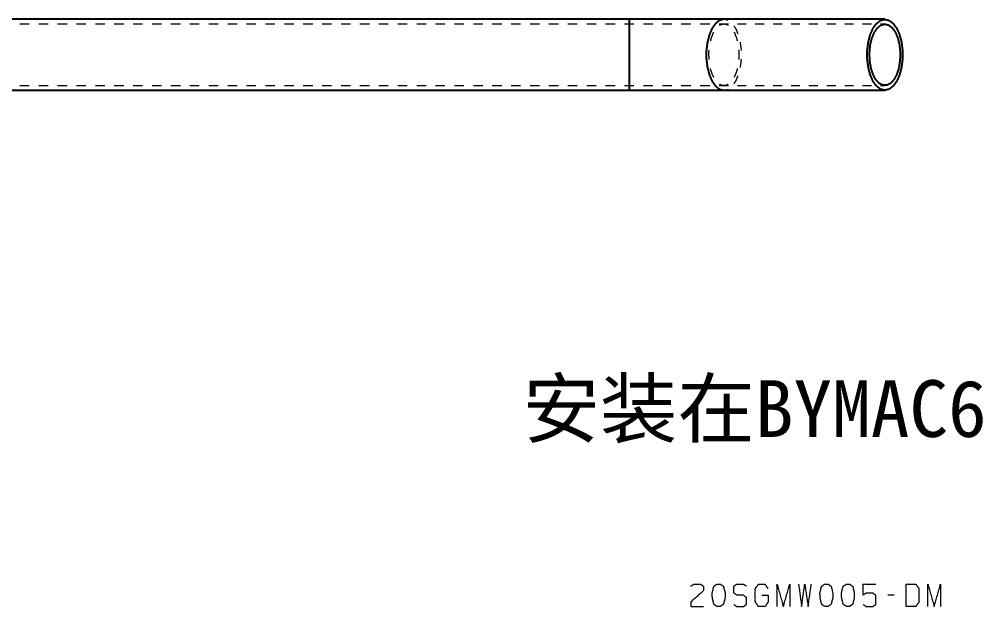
# Model space of a CAD drawing. Header units: millimetres. Extents: x 0 to 420, y 0 to 297.
# Drawn here: x 219 to 321.1, y 62.6 to 124.6 of the extents above; entities that cross this region are included whole.
import ezdxf

# ---------------------------------------------------------------- set-up
doc = ezdxf.new("R2010")
doc.units = ezdxf.units.MM
doc.layers.add('101', color=7, linetype='Continuous', true_color=0xffffff)

msp = doc.modelspace()

# ---------------------------------------------------------------- linework, layer by layer
at = {"layer": '101', "color": 151, "linetype": 'Continuous', "lineweight": 25}
for p, q in [((283.46, 124.64), (63.82, 124.64)), ((310.47, 124.64), (293.46, 124.64)), ((63.82, 117.14), (283.46, 117.14)), ((293.46, 117.14), (310.47, 117.14))]:
    msp.add_line(p, q, dxfattribs=at)
at = {"layer": '101', "color": 53, "linetype": 'Continuous', "lineweight": 18}
for p, q in [((293.9, 124.53), (293.46, 124.64)), ((220.06, 124.14), (219.06, 124.14)), ((222.06, 124.14), (221.06, 124.14)), ((224.06, 124.14), (223.06, 124.14)), ((226.05, 124.14), (225.05, 124.14)), ((228.05, 124.14), (227.05, 124.14)), ((230.05, 124.14), (229.05, 124.14)), ((232.04, 124.14), (231.04, 124.14)), ((234.04, 124.14), (233.04, 124.14)), ((236.04, 124.14), (235.04, 124.14)), ((238.03, 124.14), (237.03, 124.14)), ((240.03, 124.14), (239.03, 124.14)), ((242.03, 124.14), (241.03, 124.14)), ((244.02, 124.14), (243.02, 124.14)), ((246.02, 124.14), (245.02, 124.14)), ((248.02, 124.14), (247.02, 124.14)), ((250.01, 124.14), (249.01, 124.14)), ((252.01, 124.14), (251.01, 124.14)), ((254.01, 124.14), (253.01, 124.14)), ((256, 124.14), (255.01, 124.14)), ((258, 124.14), (257, 124.14)), ((260, 124.14), (259, 124.14)), ((261.99, 124.14), (261, 124.14)), ((263.99, 124.14), (262.99, 124.14)), ((265.99, 124.14), (264.99, 124.14)), ((267.98, 124.14), (266.99, 124.14)), ((269.98, 124.14), (268.98, 124.14)), ((271.98, 124.14), (270.98, 124.14)), ((273.97, 124.14), (272.98, 124.14)), ((275.97, 124.14), (274.97, 124.14)), ((277.97, 124.14), (276.97, 124.14)), ((279.96, 124.14), (278.97, 124.14)), ((281.96, 124.14), (280.96, 124.14)), ((283.46, 124.14), (282.96, 124.14)), ((283.96, 124.14), (283.46, 124.14)), ((293.46, 124.14), (292.96, 124.14)), ((293.93, 124.14), (293.46, 124.14)), ((295.82, 124.14), (294.88, 124.14)), ((297.71, 124.14), (296.77, 124.14)), ((299.6, 124.14), (298.66, 124.14)), ((301.49, 124.14), (300.55, 124.14)), ((303.38, 124.14), (302.44, 124.14)), ((305.27, 124.14), (304.33, 124.14)), ((307.16, 124.14), (306.22, 124.14)), ((309.05, 124.14), (308.11, 124.14)), ((310.47, 124.14), (310, 124.14)), ((219.06, 117.64), (220.06, 117.64)), ((221.06, 117.64), (222.06, 117.64)), ((223.06, 117.64), (224.06, 117.64)), ((225.05, 117.64), (226.05, 117.64)), ((227.05, 117.64), (228.05, 117.64)), ((229.05, 117.64), (230.05, 117.64)), ((231.04, 117.64), (232.04, 117.64)), ((233.04, 117.64), (234.04, 117.64)), ((235.04, 117.64), (236.04, 117.64)), ((237.03, 117.64), (238.03, 117.64)), ((239.03, 117.64), (240.03, 117.64)), ((241.03, 117.64), (242.03, 117.64)), ((243.02, 117.64), (244.02, 117.64)), ((245.02, 117.64), (246.02, 117.64)), ((247.02, 117.64), (248.02, 117.64)), ((249.01, 117.64), (250.01, 117.64)), ((251.01, 117.64), (252.01, 117.64)), ((253.01, 117.64), (254.01, 117.64)), ((255.01, 117.64), (256, 117.64)), ((257, 117.64), (258, 117.64)), ((259, 117.64), (260, 117.64)), ((261, 117.64), (261.99, 117.64)), ((262.99, 117.64), (263.99, 117.64)), ((264.99, 117.64), (265.99, 117.64)), ((266.99, 117.64), (267.98, 117.64)), ((268.98, 117.64), (269.98, 117.64)), ((270.98, 117.64), (271.98, 117.64)), ((272.98, 117.64), (273.97, 117.64)), ((274.97, 117.64), (275.97, 117.64)), ((276.97, 117.64), (277.97, 117.64)), ((278.97, 117.64), (279.96, 117.64)), ((280.96, 117.64), (281.96, 117.64)), ((282.96, 117.64), (283.46, 117.64)), ((283.46, 117.64), (283.96, 117.64)), ((292.96, 117.64), (293.46, 117.64)), ((293.46, 117.64), (293.93, 117.64)), ((294.88, 117.64), (295.82, 117.64)), ((296.77, 117.64), (297.71, 117.64)), ((298.66, 117.64), (299.6, 117.64)), ((300.55, 117.64), (301.49, 117.64)), ((302.44, 117.64), (303.38, 117.64)), ((304.33, 117.64), (305.27, 117.64)), ((306.22, 117.64), (307.16, 117.64)), ((308.11, 117.64), (309.05, 117.64)), ((310, 117.64), (310.47, 117.64)), ((293.46, 117.14), (293.9, 117.25))]:
    msp.add_line(p, q, dxfattribs=at)
at = {"layer": '101', "color": 72, "linetype": 'Continuous', "lineweight": 18}
msp.add_line((311.46, 63.77), (310.79, 63.77), dxfattribs=at)
at = {"layer": '101', "color": 151, "linetype": 'Continuous', "lineweight": 25}
for points, knots in [([(283.46, 124.64), (283.46, 124.21), (283.46, 123.7), (283.46, 122.22), (283.46, 120.44), (283.46, 118.76), (283.46, 118.08), (283.46, 117.25), (283.46, 117.14)], [0, 0, 0.057271, 0.125745, 0.322697, 0.560268, 0.784032, 0.874255, 0.985471, 1, 1]), ([(293.46, 124.64), (291.59, 124.64), (287.62, 124.64), (283.46, 124.64)], [0, 0, 0.186525, 0.584176, 1, 1]), ([(293.46, 124.64), (293.01, 124.53), (292.59, 124.21), (292.22, 123.7), (291.92, 123.02), (291.71, 122.22), (291.6, 121.34), (291.6, 120.44), (291.71, 119.56), (291.92, 118.76), (292.22, 118.08), (292.59, 117.57), (293.01, 117.25), (293.46, 117.14)], [0, 0, 0.050962, 0.109506, 0.179492, 0.261171, 0.352506, 0.450113, 0.549886, 0.647493, 0.738829, 0.820508, 0.890494, 0.949038, 1, 1]), ([(310.47, 124.64), (310.02, 124.53), (309.6, 124.21), (309.22, 123.7), (308.93, 123.02), (308.72, 122.22), (308.61, 121.34), (308.61, 120.44), (308.72, 119.56), (308.93, 118.76), (309.22, 118.08), (309.6, 117.57), (310.02, 117.25), (310.47, 117.14), (310.92, 117.25), (311.34, 117.57), (311.71, 118.08), (312.01, 118.76), (312.22, 119.56), (312.33, 120.44), (312.33, 121.34), (312.22, 122.22), (312.01, 123.02), (311.71, 123.7), (311.34, 124.21), (310.92, 124.53), (310.47, 124.64)], [0, 0, 0.025481, 0.054753, 0.089746, 0.130586, 0.176253, 0.225056, 0.274943, 0.323746, 0.369414, 0.410254, 0.445247, 0.474519, 0.5, 0.525481, 0.554753, 0.589746, 0.630586, 0.676254, 0.725057, 0.774944, 0.823747, 0.869414, 0.910254, 0.945247, 0.974519, 1, 1]), ([(310.47, 124.14), (310.06, 124.04), (309.69, 123.74), (309.36, 123.26), (309.1, 122.63), (308.92, 121.9), (308.85, 121.1), (308.87, 120.28), (309, 119.51), (309.22, 118.82), (309.51, 118.26), (309.87, 117.87), (310.26, 117.67), (310.67, 117.67), (311.07, 117.87), (311.42, 118.26), (311.72, 118.82), (311.94, 119.51), (312.06, 120.28), (312.09, 121.1), (312.01, 121.9), (311.84, 122.63), (311.58, 123.26), (311.25, 123.74), (310.87, 124.04), (310.47, 124.14)], [0, 0, 0.026546, 0.057311, 0.09433, 0.13759, 0.185816, 0.23701, 0.288816, 0.338805, 0.384763, 0.424999, 0.458785, 0.48703, 0.512971, 0.541216, 0.575001, 0.615238, 0.661195, 0.711185, 0.76299, 0.814184, 0.86241, 0.905671, 0.942689, 0.973456, 1, 1]), ([(283.46, 117.14), (285.55, 117.14), (289.64, 117.14), (293.46, 117.14)], [0, 0, 0.209056, 0.618034, 1, 1])]:
    msp.add_open_spline(points, degree=1, knots=knots, dxfattribs=at)
at = {"layer": '101', "color": 53, "linetype": 'Continuous', "lineweight": 18}
for points, knots in [([(283.46, 124.17), (283.46, 124.21), (283.46, 124.64)], [0, 0, 0.083653, 1, 1]), ([(283.46, 124.14), (283.46, 124.03), (283.46, 123.6)], [0, 0, 0.204431, 1, 1]), ([(293.46, 124.14), (293.05, 124.04), (293, 123.99)], [0, 0, 0.849445, 1, 1]), ([(293.92, 123.99), (293.86, 124.04), (293.46, 124.14)], [0, 0, 0.150549, 1, 1]), ([(294.96, 123.11), (294.7, 123.7), (294.55, 123.91)], [0, 0, 0.705089, 1, 1]), ([(292.35, 123.27), (292.35, 123.26), (292.09, 122.63), (292.02, 122.35)], [0, 0, 0.009275, 0.701446, 1, 1]), ([(294.9, 122.35), (294.83, 122.63), (294.57, 123.26), (294.57, 123.27)], [0, 0, 0.298555, 0.990737, 1, 1]), ([(295.32, 121.34), (295.21, 122.22), (295.21, 122.24)], [0, 0, 0.974934, 1, 1]), ([(283.46, 120.42), (283.46, 120.44), (283.46, 121.36)], [0, 0, 0.017859, 1, 1]), ([(291.86, 121.38), (291.84, 121.1), (291.86, 120.4)], [0, 0, 0.292161, 1, 1]), ([(295.06, 120.4), (295.08, 121.1), (295.05, 121.38)], [0, 0, 0.707839, 1, 1]), ([(295.21, 119.54), (295.21, 119.56), (295.32, 120.44)], [0, 0, 0.025066, 1, 1]), ([(292.01, 119.43), (292.21, 118.82), (292.37, 118.52)], [0, 0, 0.656199, 1, 1]), ([(294.55, 118.52), (294.71, 118.82), (294.91, 119.43)], [0, 0, 0.34381, 1, 1]), ([(294.55, 117.87), (294.7, 118.08), (294.96, 118.67)], [0, 0, 0.294902, 1, 1]), ([(283.46, 118.18), (283.46, 118.08), (283.46, 117.64)], [0, 0, 0.196165, 1, 1]), ([(283.46, 117.14), (283.46, 117.25), (283.46, 117.61)], [0, 0, 0.23246, 1, 1]), ([(293, 117.8), (293.25, 117.67), (293.66, 117.67), (293.92, 117.8)], [0, 0, 0.292462, 0.707519, 1, 1])]:
    msp.add_open_spline(points, degree=1, knots=knots, dxfattribs=at)
for points in [[(285.96, 124.14), (284.96, 124.14)], [(287.96, 124.14), (286.96, 124.14)], [(289.96, 124.14), (288.96, 124.14)], [(291.96, 124.14), (290.96, 124.14)], [(283.46, 122.3), (283.46, 123.23)], [(283.46, 122.52), (283.46, 121.43)], [(283.46, 120.35), (283.46, 119.27)], [(283.46, 118.55), (283.46, 119.48)], [(284.96, 117.64), (285.96, 117.64)], [(286.96, 117.64), (287.96, 117.64)], [(288.96, 117.64), (289.96, 117.64)], [(290.96, 117.64), (291.96, 117.64)]]:
    msp.add_open_spline(points, degree=1, dxfattribs=at)
at = {"layer": '101', "color": 72, "linetype": 'Continuous', "lineweight": 18}
for points, knots in [([(289.97, 64.72), (290.28, 64.95), (290.97, 64.95), (291.31, 64.72), (291.31, 64.25), (289.95, 63.05), (289.97, 62.57), (291.31, 62.57)], [0, 0, 0.069694, 0.192979, 0.265273, 0.350227, 0.674741, 0.759752, 1, 1]), ([(293.07, 62.57), (293.41, 62.82), (293.59, 63.52), (293.59, 64), (293.41, 64.72), (293.07, 64.95), (292.74, 64.95), (292.4, 64.72), (292.22, 64), (292.24, 63.52), (292.4, 62.82), (292.74, 62.57), (293.07, 62.57)], [0, 0, 0.067527, 0.183973, 0.260585, 0.380944, 0.446143, 0.500306, 0.565505, 0.685864, 0.762529, 0.87831, 0.945837, 1, 1]), ([(294.5, 62.8), (294.84, 62.57), (295.53, 62.57), (295.86, 62.82), (295.86, 63.52), (295.53, 63.77), (294.85, 63.77), (294.5, 64), (294.5, 64.72), (294.85, 64.95), (295.53, 64.95), (295.86, 64.72)], [0, 0, 0.068034, 0.184053, 0.254519, 0.372335, 0.442801, 0.555845, 0.62637, 0.748394, 0.818919, 0.931963, 1, 1]), ([(297.47, 63.77), (298.14, 63.77), (298.14, 63.05), (297.8, 62.57), (297.11, 62.57), (296.78, 63.05), (296.78, 64.47), (297.13, 64.95), (297.79, 64.95), (298.12, 64.47)], [0, 0, 0.103295, 0.214796, 0.304262, 0.410275, 0.49974, 0.718896, 0.809956, 0.910534, 1, 1]), ([(299.07, 62.57), (299.07, 64.95), (299.74, 62.57), (300.42, 64.95), (300.42, 62.57)], [0, 0, 0.245192, 0.5, 0.754808, 1, 1]), ([(301.35, 64.95), (301.67, 62.57), (302, 64.95), (302.36, 62.57), (302.69, 64.95)], [0, 0, 0.249746, 0.499742, 0.750003, 1, 1]), ([(304.46, 62.57), (304.79, 62.82), (304.97, 63.52), (304.97, 64), (304.79, 64.72), (304.46, 64.95), (304.12, 64.95), (303.78, 64.72), (303.61, 64), (303.62, 63.52), (303.78, 62.82), (304.12, 62.57), (304.46, 62.57)], [0, 0, 0.067527, 0.183973, 0.260585, 0.380944, 0.446143, 0.500306, 0.565505, 0.685864, 0.762529, 0.87831, 0.945837, 1, 1]), ([(306.73, 62.57), (307.07, 62.82), (307.24, 63.52), (307.24, 64), (307.07, 64.72), (306.73, 64.95), (306.4, 64.95), (306.06, 64.72), (305.88, 64), (305.9, 63.52), (306.06, 62.82), (306.4, 62.57), (306.73, 62.57)], [0, 0, 0.067527, 0.183973, 0.260585, 0.380944, 0.446144, 0.500307, 0.565506, 0.685864, 0.762529, 0.87831, 0.945837, 1, 1]), ([(308.16, 62.8), (308.5, 62.57), (309.19, 62.57), (309.52, 62.8), (309.52, 63.75), (309.19, 64), (308.5, 64), (308.16, 63.77), (308.16, 64.95), (309.52, 64.95)], [0, 0, 0.062227, 0.168342, 0.230571, 0.376816, 0.441267, 0.547382, 0.609609, 0.79049, 1, 1]), ([(312.73, 62.57), (313.72, 62.57), (314.07, 63.05), (314.07, 64.47), (313.72, 64.95), (312.73, 64.95), (312.73, 62.57)], [0, 0, 0.142136, 0.227161, 0.43179, 0.516815, 0.658951, 1, 1]), ([(315.01, 62.57), (315.01, 64.95), (315.68, 62.57), (316.35, 64.95), (316.35, 62.57)], [0, 0, 0.245192, 0.5, 0.754808, 1, 1])]:
    msp.add_open_spline(points, degree=1, knots=knots, dxfattribs=at)

# ---------------------------------------------------------------- texts
at = {"lineweight": 18, "insert": (272.18, 86.5), "char_height": 6, "width": 113.4798, "attachment_point": 1}
msp.add_mtext('{\\fSimSun|b0|i0|c134|p2;安装在}BYMAC6-3A01BI00S', dxfattribs=at)

doc.saveas('drawing.dxf')
